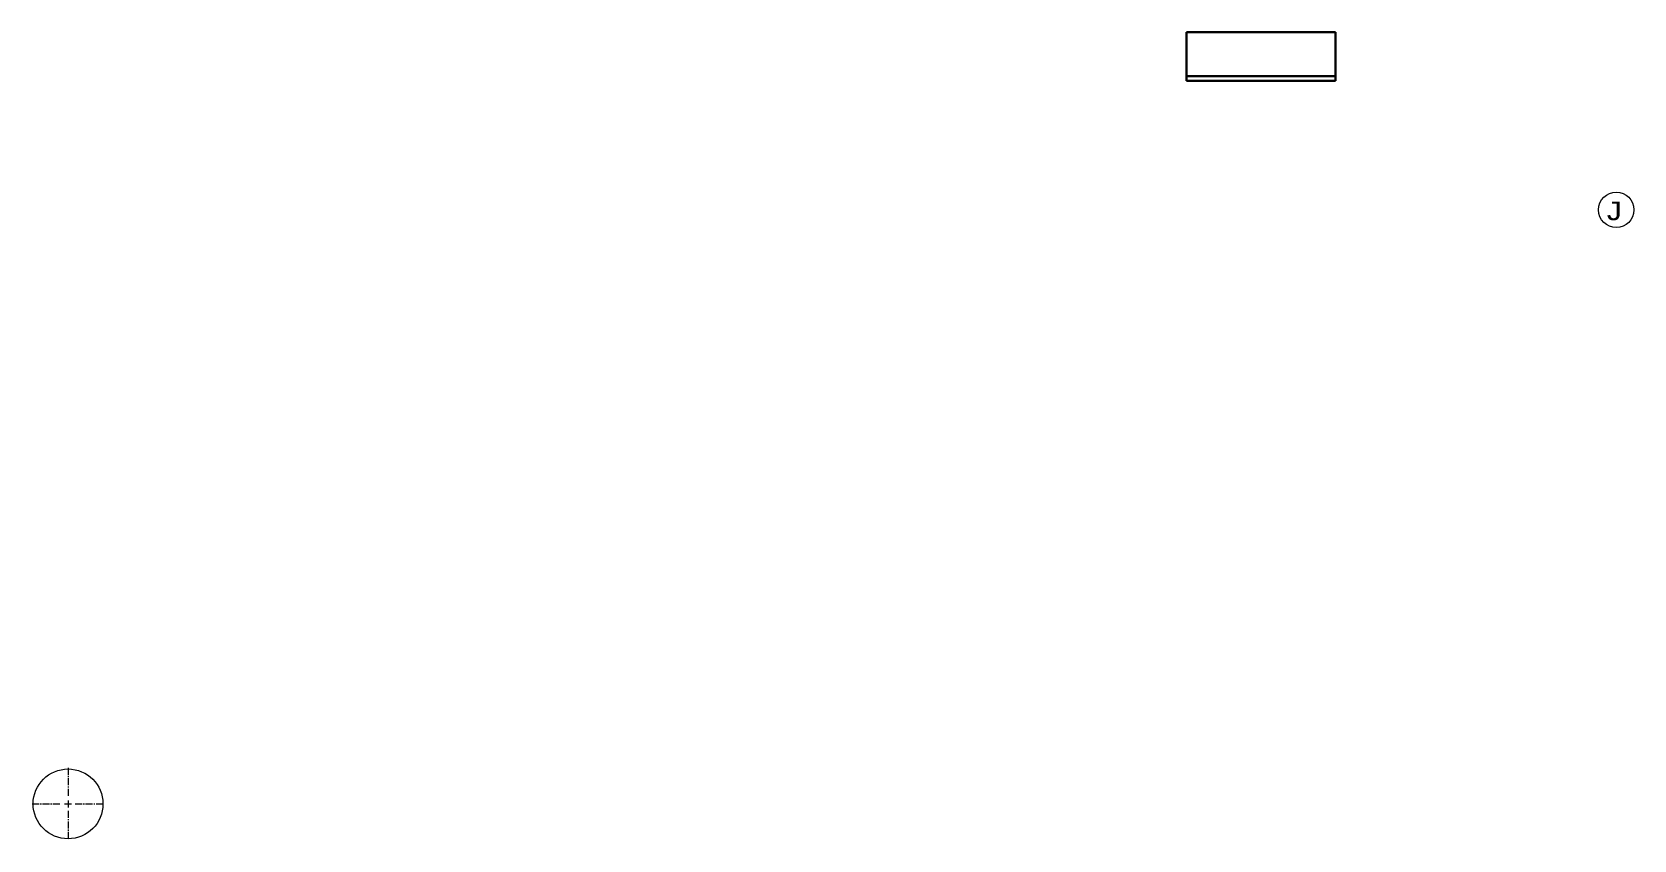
# Model space of a CAD drawing. Header units: inches. Extents: x 180 to 352, y -477 to -391.
import ezdxf

# ---------------------------------------------------------------- set-up
doc = ezdxf.new("R2010")
doc.units = ezdxf.units.IN
doc.header["$MEASUREMENT"] = 0
doc.linetypes.add('CENTER2', pattern=[1.125, 0.75, -0.125, 0.125, -0.125])
doc.layers.add('E201-Electrical-2nd-floor', color=4, linetype='Continuous', lineweight=9)
doc.styles.add('Reg', font='Courier New.ttf', dxfattribs={"height": 2})

# ---------------------------------------------------------------- blocks, each defined once
blk = doc.blocks.new('*U1')
at = {"layer": 'E201-Electrical-2nd-floor', "color": 0, "linetype": 'CENTER2', "transparency": 16777216}
for p, q in [((0, 0.75), (0, 3.87)), ((-3.87, 0), (-0.75, 0)), ((0.75, 0), (3.87, 0)), ((0, -3.87), (0, -0.75))]:
    blk.add_line(p, q, dxfattribs=at)
at = {"layer": 'E201-Electrical-2nd-floor', "color": 0, "linetype": 'Continuous', "transparency": 16777216}
for p, q in [((-0.375, 0), (0.375, 0)), ((0, -0.375), (0, 0.375))]:
    blk.add_line(p, q, dxfattribs=at)
blk = doc.blocks.new('L2-bathroom-ceiling-led-63')
at = {"layer": 'E201-Electrical-2nd-floor'}
blk.add_circle((0, 0, -94.75), 3.75, dxfattribs=at)
at = {"layer": 'E201-Electrical-2nd-floor', "linetype": 'CENTER2', "rotation": 270}
blk.add_blockref('*U1', (0, 0, -94.75), dxfattribs=at)
blk = doc.blocks.new('L2-wall-heater-51')
at = {"layer": 'E201-Electrical-2nd-floor', "lineweight": 30}
for p, q in [((0, -0.5, -12.5), (0, 4.75, -12.5)), ((0, 4.75, -12.5), (16, 4.75, -12.5)), ((16, -0.5, -12.5), (16, 4.75, -12.5)), ((0, 0, -12.5), (16, 0, -12.5)), ((0, -0.5, -12.5), (16, -0.5, -12.5))]:
    blk.add_line(p, q, dxfattribs=at)
blk = doc.blocks.new('L2-j-box-52')
at = {"layer": 'E201-Electrical-2nd-floor'}
blk.add_circle((-1.9, 0, -27), 1.9, dxfattribs=at)
at = {"layer": 'E201-Electrical-2nd-floor', "lineweight": 5, "style": 'Reg'}
blk.add_text('J', height=2, dxfattribs=at).set_placement((-3.15, -1.11, -27))

msp = doc.modelspace()

# ---------------------------------------------------------------- block references
at = {"layer": 'E201-Electrical-2nd-floor', "lineweight": -3}
for name, p in [('L2-wall-heater-51', (303.75, -395.35, 12.5)), ('L2-bathroom-ceiling-led-63', (183.66, -473.46, 94.75))]:
    msp.add_blockref(name, p, dxfattribs=at)
at = {"layer": 'E201-Electrical-2nd-floor', "lineweight": 5}
msp.add_blockref('L2-j-box-52', (351.82, -409.69, 27), dxfattribs=at)

doc.saveas('drawing.dxf')
